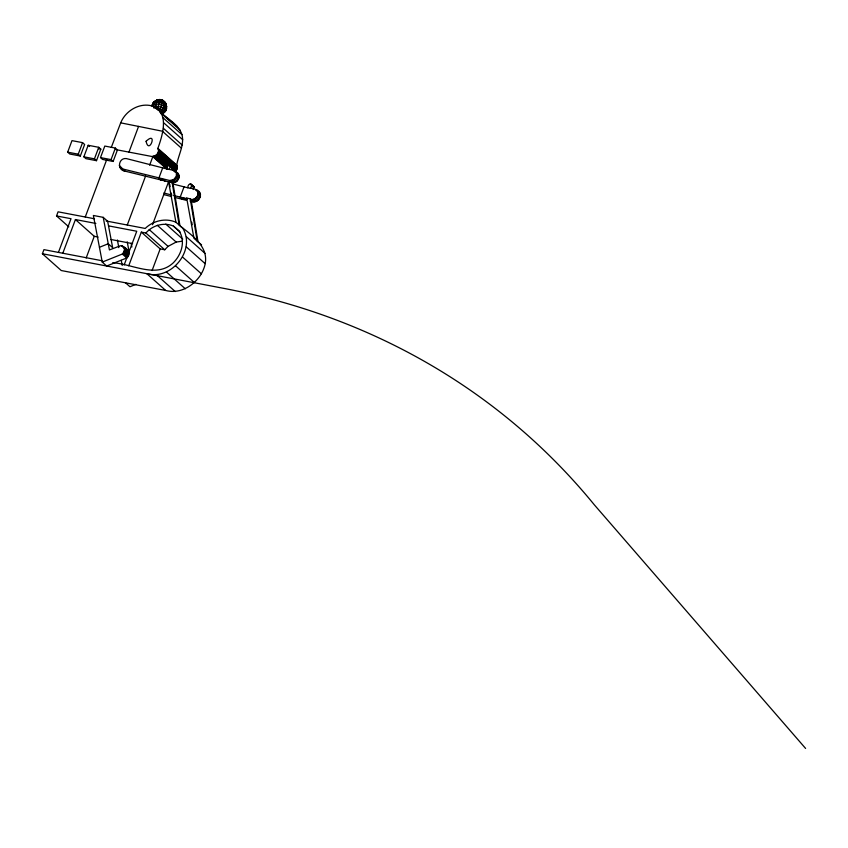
<?xml version="1.0" encoding="UTF-8"?>
<svg xmlns="http://www.w3.org/2000/svg" width="848" height="848" viewBox="0 0 848 848"><rect width="100%" height="100%" fill="white"/><g stroke="black" fill="none" stroke-linecap="round" stroke-linejoin="round"><path stroke-width="1.27" d="M180.635 226.416C197.372 239.083 213.558 251.941 201.358 273.777C194.15 285.765 179.871 294.362 165.72 290.472L146.863 273.692C171.137 280.593 196.217 250.202 182.733 228.154L175.918 222.229C165.604 217.682 153.106 220.703 145.209 228.451L106.191 220.999M102.258 262.085L122.335 254.04L123.808 252.248L124.529 249.089L123.257 246.556L120.533 245.719L109.424 249.937L103.212 217.342L93.375 215.466L102.258 262.085L106.678 266.028L126.755 257.972C131.398 254.379 127.613 248.422 123.257 246.556M149.63 165.212L152.979 156.255C156.7 156.297 159.986 151.707 157.876 148.368C162.742 134.737 170.628 109.954 149.619 105.406C137.493 103.541 125.122 111.713 120.702 122.854L111.289 147.425M172.123 169.452L174.953 171.964L175.843 171.179L177.359 168.095L176.723 165.148L157.876 148.368M153.658 107.897L155.576 107.834L156.604 102.343L159.233 99.566C167.151 98.94 169.589 111.47 161.979 113.833M176.723 165.148C178.218 154.961 184.61 145.146 181.981 134.641C178.197 123.257 165.604 118.254 158.184 109.657M166.229 109.318L166.462 107.473M166.208 105.587L165.159 102.396C160.834 98.569 151.993 99.28 152.216 106.456L153.541 105.958C153.318 101.548 157.919 98.029 162 100.128L161.555 105.163L159.636 110.526L163.176 112.858L161.237 114.067M157.654 109.986C158.385 107.293 158.629 100.382 161.131 100.117L162.858 100.965L162.286 100.149L158.131 99.598L155.502 101.071L157.442 99.852M168.985 169.303C172.95 164.099 166.356 163.272 166.452 168.816L126.299 158.565C118.54 157.58 116.558 169.876 124.921 171.116L172.186 182.723L174.815 182.479L177.253 180.921L179.193 177.094L178.165 173.533L174.72 170.586L166.452 168.816M120.321 167.756L122.43 168.9L169.695 180.507L173.617 179.638L176.363 176.246L176.342 172.324L174.72 170.586M190.323 188.288C194.298 183.094 187.694 182.267 187.8 187.8L172.748 183.963M193.164 189.549L193.959 186.942L192.422 186.104M197.997 241.807L191.044 199.492C194.415 200.001 197.595 197.128 198.05 193.863C198.708 188.288 191.383 188.542 187.8 187.8M189.973 201.029C197.711 205.714 205.555 193.037 196.068 189.57M165.53 111.014L166.558 108.449C163.335 104.696 157.134 103.212 152.439 104.601L152.121 105.47L153.138 102.915C157.675 101.569 163.664 103.011 166.78 106.625M164.342 102.216L162.742 100.456L159.286 99.735M165.487 103.795L165.71 103.18L162.943 100.732L159.859 100.552M67.67 152.163L71.985 140.63L82.563 142.644L84.63 144.489L80.316 156.021L69.737 154.007L67.67 152.163L78.249 154.188L80.316 156.021M78.249 154.188L82.563 142.644M165.72 290.472L61.257 270.533L42.4 253.753L43.937 249.641L102.428 260.802M68.794 226.84L56.54 215.943L58.077 211.82L94.488 218.773M83.857 156.827L88.171 145.284L98.75 147.308L100.817 149.142L96.502 160.685L85.924 158.661L83.857 156.827L94.435 158.841L96.502 160.685M58.438 252.407L71.031 218.71L56.54 215.943M94.435 158.841L98.75 147.308M62.816 253.234L75.419 219.547L95.856 223.448M100.488 157.601L104.802 146.057L115.381 148.082L117.448 149.916L113.134 161.459L102.555 159.435L100.488 157.601L111.067 159.615L113.134 161.459M85.256 217.014L106.71 159.636M111.067 159.615L115.381 148.082M86.167 257.983L94.266 236.316L75.419 219.547M128.96 152.121L138.563 126.416L162.35 131.207L181.196 147.987M127.264 225.027L145.527 176.204M124.158 264.947L127.306 256.52M128.652 252.916L136.751 231.25L108.639 225.886M162.71 167.862L158.841 178.197L161.332 180.412M128.726 265.816L141.319 232.129L145.898 232.999L164.745 249.768L168.063 246.365L176.172 242.062L182.225 241.192M152.513 224.709L168.487 181.991M152.078 270.554L160.177 248.899L141.319 232.129M184.048 186.846L180.189 197.181L182.68 199.397M152.831 103.753L154.262 101.495L157.368 100.986L162.159 101.983L165.816 103.88L165.095 109.116L161.003 113.091M160.495 100.817L162 100.128M145.898 232.999C152.492 225.314 164.003 221.943 173.448 226.109L179.204 231.112C185.776 241.51 181.419 254.877 173.151 262.944C156 278.801 132.171 263.802 112.657 262.753M160.124 112.508C163.145 109.731 165.943 104.452 163.24 100.658L162.286 100.149M161.396 113.632L164.692 111.671L165.848 110.176L165.095 109.116L161.014 106.996L153.541 105.958M170.745 167.289C173.66 166.081 173.225 171.381 170.045 166.462M99.439 247.287L108.247 243.758L112.667 247.69L107.643 221.286L103.212 217.342M135.871 284.366L129.967 286.741L125.536 282.797M163.219 112.869L164.692 111.671L164.024 110.728L160.357 108.82L155.576 107.834M124.953 249.651L125.97 249.704M115.996 149.64L152.831 156.668L166.961 169.25M98.474 148.697L100.817 149.142M201.591 244.924L193.969 238.288L186.687 198.103L190.238 198.782L193.524 201.707M173.914 195.581L187.482 198.814L186.687 198.103M94.266 236.316L98.103 237.048M110.876 239.486L132.606 243.63M160.177 248.899L164.745 249.768M42.4 253.753L224.561 288.521A929.652 748.286 -48.3 0 1 594.321 504.814L805.6 748.434M120.702 122.854L138.563 126.416M163.865 193.015L171.402 194.934M163.844 194.595L171.37 196.513M175.144 197.478L186.422 200.351L183.931 198.135M126.893 249.99L127.688 250.499M177.041 126.426L164.618 116.176M177.211 172.801L178.165 173.533M198.549 191.786L199.503 192.517M123.766 170.713L119.653 166.749M154.251 106.954L157.081 109.466M161.194 113.356L180.052 130.126M163.134 117.872L181.981 134.641M163.887 122.96L182.733 139.729M163.42 128.345L182.267 145.114M158.332 149.237L177.179 166.017M158.544 150.244L177.402 167.014M158.512 151.315L177.359 168.095M158.226 152.407L177.073 169.187M157.707 153.456L176.564 170.236M169.293 164.841L172.526 167.628M190.641 183.825L193.863 186.613M170.13 165.742L172.621 167.946M191.478 184.726L193.959 186.942M168.953 164.819L171.444 167.035M190.291 183.815L192.782 186.019M156.986 154.41L175.843 171.179M191.478 185.076L193.969 187.291M191.383 185.447L193.874 187.662M176.342 172.324L178.833 174.54M197.69 191.309L200.17 193.524M173.564 170.172L175.218 171.646M195.729 189.899L197.393 191.372M156.106 155.195L168.36 166.102M176.702 173.543L179.182 175.759M198.04 192.528L200.531 194.743M176.702 174.879L179.193 177.094M198.05 193.863L200.531 196.079M155.099 155.788L167.353 166.685M154.039 156.149L167.236 167.883M176.363 176.246L178.854 178.462M197.711 195.231L200.202 197.446M152.979 156.255L167.12 168.837M175.706 177.55L178.197 179.765M197.043 196.535L199.534 198.75M174.762 178.705L177.253 180.921M196.111 197.69L198.602 199.905M173.617 179.638L176.098 181.843M194.955 198.623L197.446 200.838M172.324 180.264L174.815 182.479M193.662 199.259L196.153 201.464M170.989 180.571L173.48 182.776M192.326 199.556L194.817 201.771M169.695 180.507L172.992 183.433L179.946 225.748L179.151 225.027L172.186 182.723M169.43 182.755L168.635 182.044L175.918 222.229M162.593 179.151L165.084 181.366M119.292 165.54L120.957 167.014M122.43 168.9L124.921 171.116M88.171 145.284L89.549 146.513M186.348 236.762L205.205 253.531M173.448 226.109L180.041 231.981M165.795 224.073L182.765 239.168M186.274 246.842L205.121 263.622M157.315 225.292L176.172 242.062M182.5 256.997L201.358 273.777M149.206 229.596L168.063 246.365M175.568 265.806L194.425 282.575M166.441 272.017L185.299 288.786M156.414 274.784L175.26 291.553M122.462 246.058L128.313 251.199M121.54 245.772L128.748 252.057M124.529 249.089L128.96 253.033M124.508 250.139L128.938 254.082M124.264 251.209L128.695 255.153M123.808 252.248L128.228 256.191M123.151 253.202L127.571 257.145M122.335 254.04L126.755 257.972M121.783 167.756L122.133 168.964M131.164 243.249L131.885 247.022M127.221 241.828L129.129 251.888M117.384 239.995L118.837 247.627M121.264 260.357L122.229 265.456M191.722 222.144L192.189 224.741M169.674 184.048L170.141 186.645M171.317 193.121L171.784 195.718M190.238 198.782L197.202 241.097M146.089 141.287C149.131 155.64 158.099 129.945 146.089 141.287"/></g></svg>
